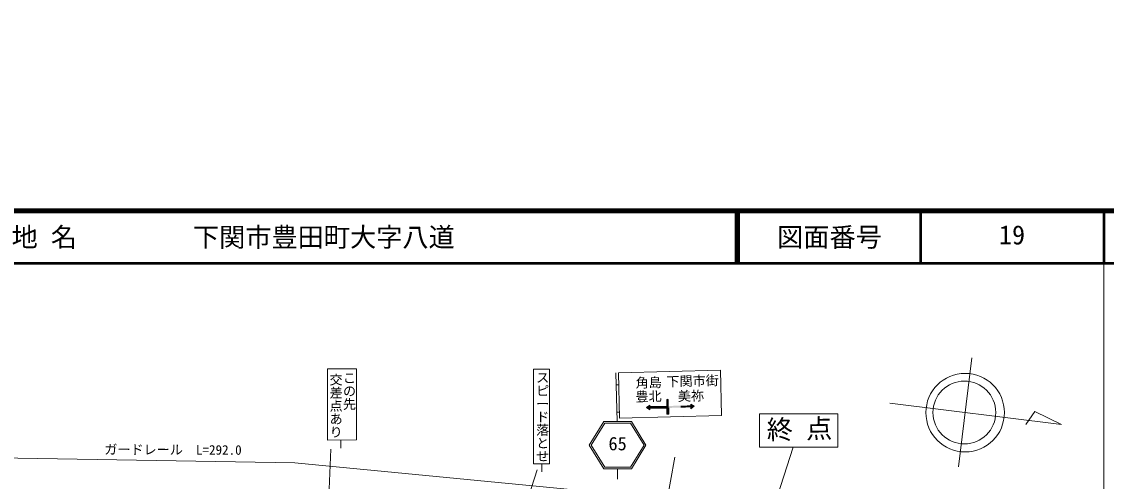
# Model space of a CAD drawing. Units: millimetres, scale not verified. Extents: x 40000 to 1524826, y -775750 to 416142.
# Drawn here: x 372304 to 579500, y 328368 to 416142 of the extents above; entities that cross this region are included whole.
import ezdxf
from ezdxf.enums import TextEntityAlignment as Align

# ---------------------------------------------------------------- set-up
doc = ezdxf.new("R2010")
doc.units = ezdxf.units.MM
doc.header["$LTSCALE"] = 1000
for name, color, linetype, lineweight in [('M-BGD', 7, 'Continuous', 25), ('M-BMK-SRVR', 3, 'Continuous', 13), ('M-STR-HTXT', 7, 'Continuous', 13), ('M-STR-STRC', 7, 'Continuous', 13), ('M-TTL', 2, 'Continuous', 140), ('M-TTL-BAND', 7, 'Continuous', 13), ('M-TTL-LINE', 7, 'Continuous', 50), ('M-TTL-TXT', 7, 'Continuous', 50)]:
    doc.layers.add(name, color=color, linetype=linetype, lineweight=lineweight)
doc.styles.add('@ＭＳ ゴシック', font='')
doc.styles.add('ＭＳ ゴシック', font='')
doc.styles.get('@ＭＳ ゴシック').set_extended_font_data('@MS Gothic')
doc.styles.get('ＭＳ ゴシック').set_extended_font_data('MS Gothic')

msp = doc.modelspace()

# ---------------------------------------------------------------- hatches: boundary and pattern name
at = {"layer": 'M-STR-STRC'}
for points in [[(495570, 342748), (495540, 343970), (495668, 344052), (495800, 343976), (495829, 342755)], [(491659, 342453), (492273, 342906), (492279, 342656), (492288, 342281), (492294, 342031)], [(492273, 342906), (492279, 342656), (492288, 342281), (492294, 342031), (491659, 342453)], [(491659, 342453), (492273, 342906), (492279, 342656), (492288, 342281), (492294, 342031)], [(491659, 342453), (491922, 342647), (492279, 342656), (492288, 342281), (492294, 342031)], [(492279, 342656), (494216, 342703), (494225, 342328), (492288, 342281)], [(494216, 342703), (495515, 342745), (495524, 342372), (494225, 342330)], [(495515, 342747), (495889, 342756), (495899, 342381), (495524, 342372)], [(495524, 342372), (495899, 342381), (495928, 341194), (495553, 341185)], [(495524, 342372), (495899, 342381), (495928, 341194), (495553, 341185)], [(495524, 342372), (495899, 342381), (495928, 341194), (495553, 341185)], [(495881, 342758), (500130, 342862), (500139, 342487), (498202, 342440), (497827, 342430), (495890, 342383)], [(495881, 342758), (500130, 342862), (500139, 342487), (498202, 342440), (497827, 342430), (495890, 342383)], [(498193, 342814), (500130, 342862), (500139, 342487), (498202, 342440)], [(500130, 342862), (500123, 343112), (500759, 342690), (500145, 342237), (500139, 342487)], [(500130, 342862), (500123, 343112), (500759, 342690), (500145, 342237), (500139, 342487)], [(500130, 342862), (500123, 343112), (500759, 342690), (500145, 342237), (500139, 342487)]]:
    msp.add_hatch(color=256, dxfattribs=at).paths.add_polyline_path(points)

# ---------------------------------------------------------------- linework, layer by layer
at = {"layer": 'M-BGD'}
msp.add_arc((928880, -179804), 595946, 139.58393, 139.58393, dxfattribs=at)
at = {"layer": 'M-BMK-SRVR'}
for p, q in [((553842, 351943), (551241, 331104)), ((538153, 343320), (570928, 339229)), ((565822, 341686), (564154, 339192)), ((570928, 339229), (565822, 341686))]:
    msp.add_line(p, q, dxfattribs=at)
for centre, radius in [((552536, 341482), 7500), ((552381, 341510), 6000)]:
    msp.add_circle(centre, radius, dxfattribs=at)
at = {"layer": 'M-STR-HTXT'}
for p, q in [((513223, 341222), (528223, 341222)), ((513223, 341222), (513223, 334892)), ((528223, 341222), (528223, 334892)), ((424481, 331912), (227474, 335098)), ((519673, 334883), (497204, 265458)), ((528223, 334892), (513223, 334892)), ((505462, 324080), (424481, 331912))]:
    msp.add_line(p, q, dxfattribs=at)
at = {"layer": 'M-STR-STRC'}
for p, q in [((430694, 349840), (436242, 349849)), ((430694, 349840), (430716, 336247)), ((436242, 349849), (436242, 336256)), ((470059, 349755), (470056, 331717)), ((470059, 349755), (473110, 349754)), ((473110, 349754), (473110, 331716)), ((485817, 349084), (486045, 339765)), ((486317, 349096), (505779, 349572)), ((486317, 349096), (486529, 340428)), ((505779, 349572), (505991, 340904)), ((485873, 346803), (486373, 346815)), ((495668, 344052), (495540, 343970)), ((495540, 343970), (495570, 342748)), ((495668, 344052), (495800, 343976)), ((495800, 343976), (495829, 342755)), ((491659, 342453), (492273, 342906)), ((492294, 342031), (491659, 342453)), ((492273, 342906), (492294, 342031)), ((492279, 342656), (495570, 342747)), ((492288, 342281), (495531, 342363)), ((495524, 342372), (495553, 341185)), ((495899, 342381), (495928, 341194)), ((500145, 342237), (500123, 343112)), ((500123, 343112), (500759, 342690)), ((500759, 342690), (500145, 342237)), ((486001, 341570), (486500, 341582)), ((486529, 340428), (505991, 340904)), ((495553, 341185), (495928, 341194)), ((483505, 339765), (480741, 335265)), ((483673, 339465), (481093, 335265)), ((483505, 339765), (488777, 339765)), ((483673, 339465), (488610, 339465)), ((491189, 335265), (488610, 339465)), ((491541, 335265), (488777, 339765)), ((430715, 336247), (436242, 336256)), ((433293, 336253), (433296, 334681)), ((430663, 318326), (431369, 334487)), ((480741, 335265), (483505, 330765)), ((481093, 335265), (483673, 331065)), ((488610, 331065), (491189, 335265)), ((488777, 330765), (491541, 335265)), ((470057, 331717), (473110, 331716)), ((471655, 331716), (471655, 330161)), ((487905, 283209), (497100, 332971)), ((459875, 297252), (470794, 330588)), ((483505, 330765), (488777, 330765)), ((483673, 331065), (488610, 331065)), ((486141, 330765), (486141, 328765))]:
    msp.add_line(p, q, dxfattribs=at)
at = {"layer": 'M-TTL'}
msp.add_line((680000, 380000), (40000, 380000), dxfattribs=at)
at = {"layer": 'M-TTL-BAND'}
msp.add_line((579000, 20000), (579000, 370000), dxfattribs=at)
at = {"layer": 'M-TTL-LINE'}
for p, q in [((508747, 380000), (508747, 370000)), ((509247, 380000), (509247, 370000)), ((543997, 380000), (543997, 370000)), ((579000, 380000), (579000, 370000)), ((40000, 370000), (680000, 370000))]:
    msp.add_line(p, q, dxfattribs=at)

# ---------------------------------------------------------------- texts
at = {"layer": 'M-STR-HTXT', "style": 'ＭＳ ゴシック'}
for s, height, rotation, p in [('終 点', 3666, 1.399, (514707, 335267)), ('ガードレール\u3000L=292.0', 1833, 359.756, (388089, 332998))]:
    msp.add_text(s, height=height, rotation=rotation, dxfattribs=at).set_placement(p, align=Align.BOTTOM_LEFT)
at = {"layer": 'M-STR-STRC'}
for s, rotation, style, p in [('交差点あり', 270.092, '@ＭＳ ゴシック', (430858, 349049)), ('この先', 270.092, '@ＭＳ ゴシック', (433421, 349389)), ('スピード落とせ', 269.989, '@ＭＳ ゴシック', (470334, 349452)), ('角島', 1.399, 'ＭＳ ゴシック', (489617, 345697)), ('下関市街', 1.399, 'ＭＳ ゴシック', (495500, 345950)), ('豊北', 1.399, 'ＭＳ ゴシック', (489590, 343041)), ('美祢', 1.399, 'ＭＳ ゴシック', (497689, 343155))]:
    msp.add_text(s, height=1833, rotation=rotation, dxfattribs=dict(at, style=style)).set_placement(p, align=Align.BOTTOM_LEFT)
at = {"layer": 'M-STR-STRC', "style": 'ＭＳ ゴシック'}
msp.add_text('65', height=2566, dxfattribs=at).set_placement((486141, 333515), align=Align.BOTTOM_CENTER)
at = {"layer": 'M-TTL-TXT', "style": 'ＭＳ ゴシック'}
for s, p in [('地 名', (370380, 375000)), ('下関市豊田町大字八道', (405024, 375000))]:
    msp.add_text(s, height=3666, dxfattribs=at).set_placement(p, align=Align.MIDDLE_LEFT)
msp.add_text('図面番号', height=3666, dxfattribs=at).set_placement((526622, 375000), align=Align.MIDDLE_CENTER)
msp.add_text('19', height=3666, dxfattribs=at).set_placement((558997, 372500), align=Align.BOTTOM_LEFT)

doc.saveas('drawing.dxf')
